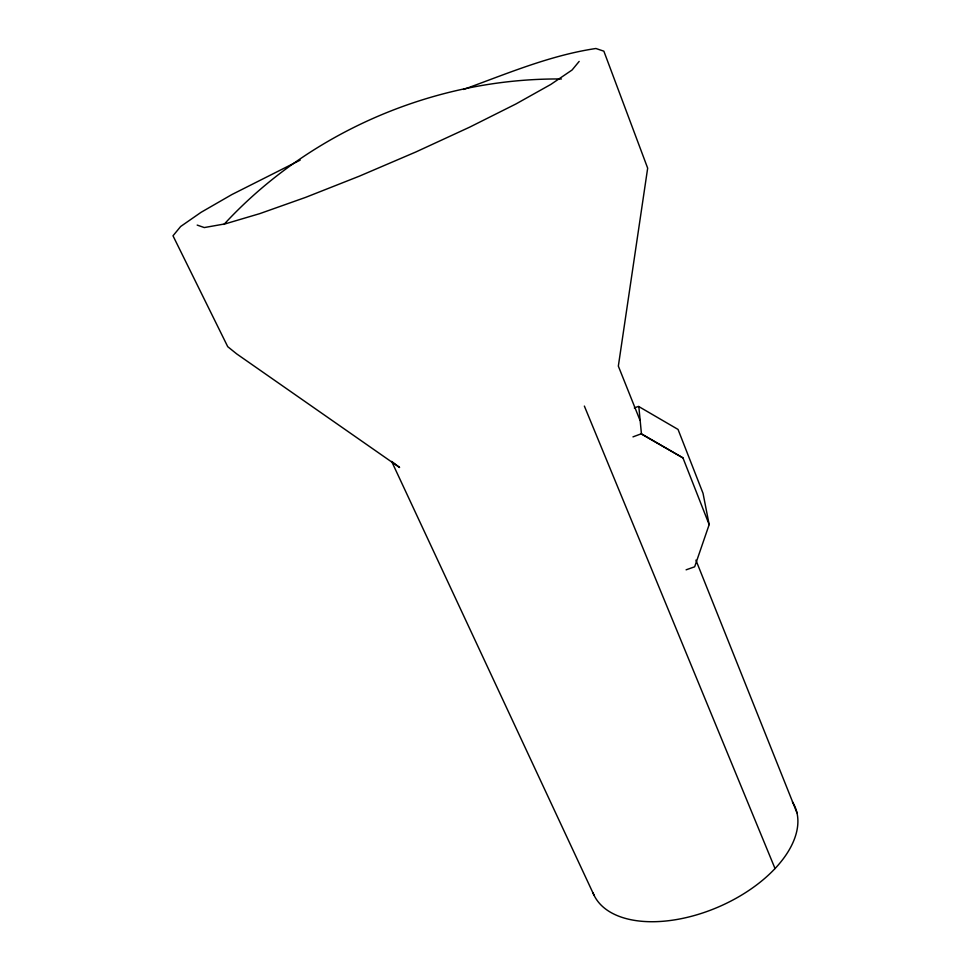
<?xml version="1.0" encoding="UTF-8"?>
<svg xmlns="http://www.w3.org/2000/svg" width="970" height="970" viewBox="0 0 970 970"><rect width="100%" height="100%" fill="white"/><g stroke="black" fill="none" stroke-linecap="round" stroke-linejoin="round"><path stroke-width="1.45" d="M634.319 407.946L638.502 406.394L678.042 429.431L703.032 493.318L709.167 524.612L694.665 566.795L686.105 569.826M579.163 61.413L572.058 70.022L550.802 84.438L515.943 103.96L469.662 127.155L415.754 152.023L359.264 176.2L305.623 197.371L259.742 213.642L225.295 223.84L204.282 227.562L197.189 225.088M223.937 224.458C309.563 131.593 435.215 77.879 561.412 78.982M300.166 160.135L231.879 194.558L201.069 212.321L180.65 226.495L172.999 235.795L227.72 346.666L236.656 353.868L399.604 467.491L391.65 461.417L594.113 895.383M463.527 89.47C506.886 73.744 550.014 55.314 595.907 48.5L603.861 51.18L647.669 168.162L618.339 366.114L640.03 420.362M638.83 406.588L641.461 434.063L682.953 457.888L709.167 524.612M632.973 436.876L641.34 433.772L682.953 457.888M584.364 406.078L775.03 868.55M695.914 560.126L796.952 812.787M792.429 801.935A109.792 61.595 -23.4 0 1 722.007 905.386A109.792 61.595 -23.4 0 1 592.949 892.703"/></g></svg>
